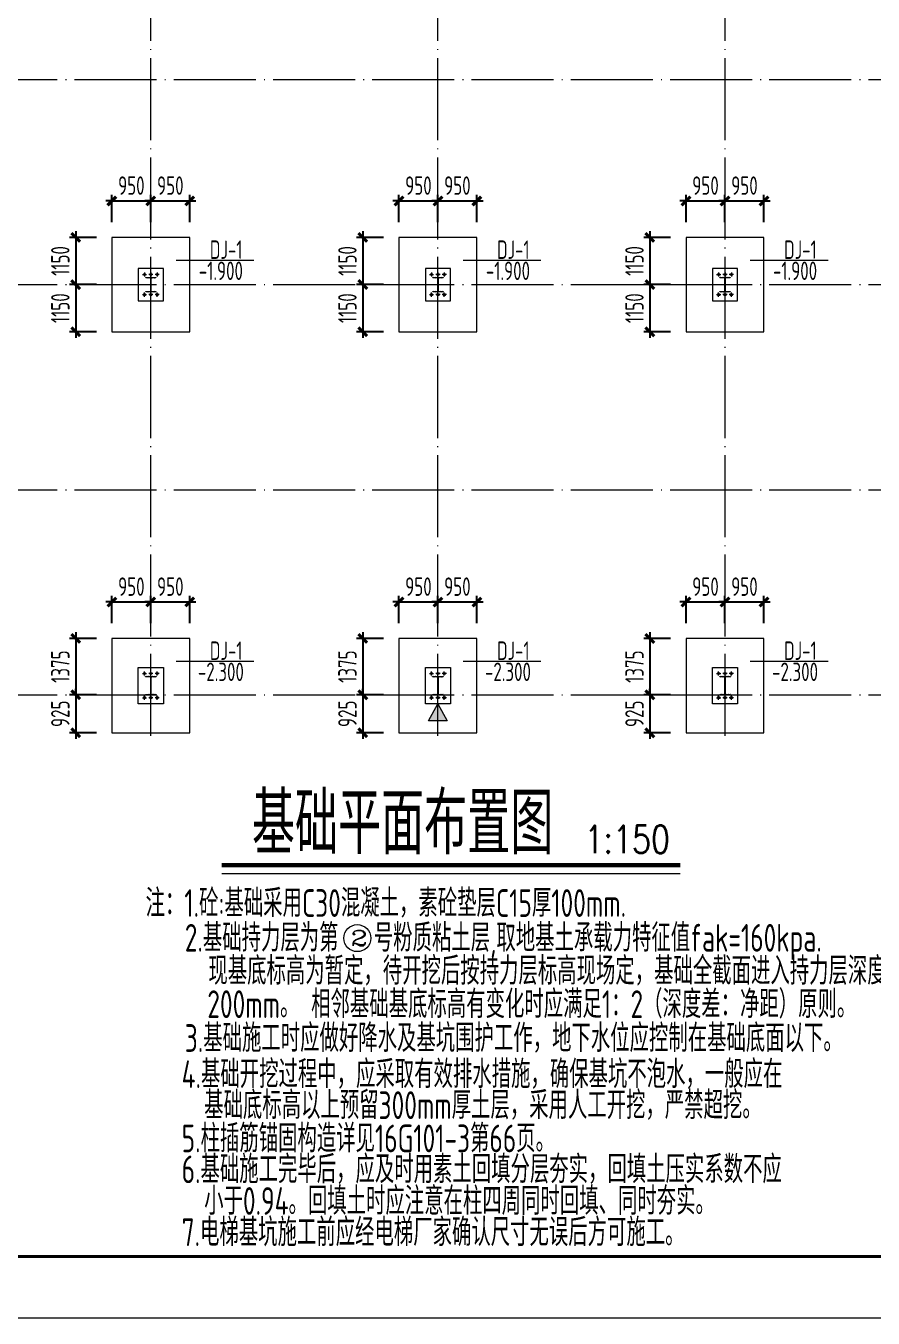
# Model space of a CAD drawing. Header units: millimetres. Extents: x 19781 to 898973, y -947928 to -267362.
# Drawn here: x 75694 to 96355, y -384690 to -353190 of the extents above; entities that cross this region are included whole.
import ezdxf
from ezdxf.enums import TextEntityAlignment as Align

# ---------------------------------------------------------------- set-up
doc = ezdxf.new("R2010")
doc.units = ezdxf.units.MM
doc.header["$LTSCALE"] = 100
doc.linetypes.add('CENTERX2', pattern=[101.599999, 63.5, -12.7, 12.7, -12.7])
doc.linetypes.add('DOTE', pattern=[2.42, 2, -0.2, 0.02, -0.2])
doc.layers.get('0').update_dxf_attribs({"lineweight": 18})
for name, color, linetype, lineweight in [('10', 7, 'Continuous', 18), ('1000', 2, 'Continuous', 18), ('11000', 4, 'Continuous', 18), ('52', 2, 'Continuous', 18), ('5图框', 7, 'Continuous', 18), ('AXIS_TEXT', 7, 'Continuous', 18), ('BORDER', 7, 'Continuous', 18), ('DIM', 3, 'Continuous', 18), ('DIM_SYMB', 3, 'Continuous', 18), ('DOTE', 1, 'DOTE', 18), ('JC', 7, 'Continuous', 18), ('PUB_TEXT', 7, 'Continuous', 18), ('TC', 151, 'Continuous', 18), ('数字', 3, 'Continuous', 20), ('轴线', 1, 'CENTERX2', 13), ('钢柱', 4, 'Continuous', 20)]:
    doc.layers.add(name, color=color, linetype=linetype, lineweight=lineweight)
doc.styles.add('COMPLEX', font='complex.shx', dxfattribs={"bigfont": 'gbcbig.shx'})
doc.styles.add('hztxt', font='txt.shx', dxfattribs={"width": 0.7, "bigfont": 'hztxt.shx'})
doc.styles.add('TSSD_REIN', font='tssdeng.shx', dxfattribs={"width": 0.7, "bigfont": 'hztxt.shx'})
doc.dimstyles.new('TSSD_100_100', dxfattribs={"dimtxt": 300, "dimasz": 100, "dimexe": 100, "dimexo": 250, "dimgap": 100, "dimtad": 1, "dimdec": 0, "dimzin": 0, "dimdsep": 46, "dimtxsty": 'TSSD_REIN', "dimblk": 'ARCHTICK', "dimcen": 0, "dimdle": 100, "dimclrt": 7, "dimadec": 0, "dimazin": 0, "dimtfac": 1, "dimtdec": 0, "dimtix": 1, "dimtmove": 2, "dimatfit": 3, "dimfxl": 1, "dimtolj": 1, "dimtzin": 0, "dimarcsym": 0})
pattern_1 = [(315, (0, 0), (7.0710678, 7.0710678), []), (315, (0, -2.5), (7.0710678, 7.0710678), [])]

# ---------------------------------------------------------------- blocks, each defined once
blk = doc.blocks.new('_ArchTick_0')
at = {"color": 0, "linetype": 'ByBlock'}
blk.add_lwpolyline([(-0.71, -0.71, 0.5, 0.5, 0), (0.71, 0.71, 0.5, 0.5, 0)], format="xyseb", dxfattribs=at)
blk = doc.blocks.new('*X1511')
at = {"layer": 'DIM', "color": 0, "lineweight": -2, "ltscale": 100, "transparency": 16777216}
for p, q in [((77417, -368122), (76760, -368122)), ((76910, -367972), (76910, -369647)), ((77417, -369497), (76760, -369497))]:
    blk.add_line(p, q, dxfattribs=at)
at = {"layer": 'DIM', "color": 0, "lineweight": -2, "ltscale": 100, "transparency": 16777216, "xscale": 150, "yscale": 150, "zscale": 150}
for p, rotation in [((76910, -368122), 90), ((76910, -369497), 270)]:
    blk.add_blockref('_ArchTick_0', p, dxfattribs=dict(at, rotation=rotation))
at = {"layer": 'DIM', "color": 7, "ltscale": 100, "transparency": 16777216, "insert": (76535, -368809), "char_height": 450, "width": 3195, "attachment_point": 5, "rotation": 90, "style": 'TSSD_REIN'}
blk.add_mtext('1375', dxfattribs=at)
blk = doc.blocks.new('_ARCHTICK')
at = {"color": 0, "linetype": 'ByBlock', "const_width": 0.5}
blk.add_lwpolyline([(-0.5, -0.5), (0.5, 0.5)], dxfattribs=at)
blk = doc.blocks.new('*X1512')
at = {"layer": 'DIM', "color": 0, "lineweight": -2, "ltscale": 100, "transparency": 16777216}
for p, q in [((77792, -367234), (77642, -367234)), ((77792, -367747), (77792, -367084)), ((77792, -367234), (78742, -367234)), ((78742, -367747), (78742, -367084)), ((78742, -367234), (78892, -367234))]:
    blk.add_line(p, q, dxfattribs=at)
at = {"layer": 'DIM', "color": 0, "lineweight": -2, "ltscale": 100, "transparency": 16777216, "xscale": 150, "yscale": 150, "zscale": 150}
blk.add_blockref('_ArchTick_0', (77792, -367234), dxfattribs=at)
at = {"layer": 'DIM', "color": 0, "lineweight": -2, "ltscale": 100, "transparency": 16777216, "xscale": 150, "yscale": 150, "zscale": 150, "rotation": 180}
blk.add_blockref('_ArchTick_0', (78742, -367234), dxfattribs=at)
at = {"layer": 'DIM', "color": 7, "ltscale": 100, "transparency": 16777216, "insert": (78267, -366859), "char_height": 450, "width": 2430, "attachment_point": 5, "style": 'TSSD_REIN'}
blk.add_mtext('950', dxfattribs=at)
blk = doc.blocks.new('*X1517')
at = {"layer": 'DIM', "color": 0, "lineweight": -2, "ltscale": 100, "transparency": 16777216}
for p, q in [((76910, -369497), (76910, -369347)), ((77417, -369497), (76760, -369497)), ((76910, -369497), (76910, -370422)), ((77417, -370422), (76760, -370422)), ((76910, -370422), (76910, -370572))]:
    blk.add_line(p, q, dxfattribs=at)
at = {"layer": 'DIM', "color": 0, "lineweight": -2, "ltscale": 100, "transparency": 16777216, "xscale": 150, "yscale": 150, "zscale": 150}
for p, rotation in [((76910, -369497), 270), ((76910, -370422), 90)]:
    blk.add_blockref('_ArchTick_0', p, dxfattribs=dict(at, rotation=rotation))
at = {"layer": 'DIM', "color": 7, "ltscale": 100, "transparency": 16777216, "insert": (76535, -369959), "char_height": 450, "width": 2430, "attachment_point": 5, "rotation": 90, "style": 'TSSD_REIN'}
blk.add_mtext('925', dxfattribs=at)
blk = doc.blocks.new('*X1518')
at = {"layer": 'DIM', "color": 0, "lineweight": -2, "ltscale": 100, "transparency": 16777216}
for p, q in [((78742, -367234), (78592, -367234)), ((78742, -367747), (78742, -367084)), ((78742, -367234), (79692, -367234)), ((79692, -367747), (79692, -367084)), ((79692, -367234), (79842, -367234))]:
    blk.add_line(p, q, dxfattribs=at)
at = {"layer": 'DIM', "color": 0, "lineweight": -2, "ltscale": 100, "transparency": 16777216, "xscale": 150, "yscale": 150, "zscale": 150}
blk.add_blockref('_ArchTick_0', (78742, -367234), dxfattribs=at)
at = {"layer": 'DIM', "color": 0, "lineweight": -2, "ltscale": 100, "transparency": 16777216, "xscale": 150, "yscale": 150, "zscale": 150, "rotation": 180}
blk.add_blockref('_ArchTick_0', (79692, -367234), dxfattribs=at)
at = {"layer": 'DIM', "color": 7, "ltscale": 100, "transparency": 16777216, "insert": (79217, -366859), "char_height": 450, "width": 2430, "attachment_point": 5, "style": 'TSSD_REIN'}
blk.add_mtext('950', dxfattribs=at)
blk = doc.blocks.new('*X1519')
at = {"layer": 'DIM', "color": 0, "lineweight": -2, "ltscale": 100, "transparency": 16777216}
for p, q in [((77792, -357459), (77642, -357459)), ((77792, -357972), (77792, -357309)), ((77792, -357459), (78742, -357459)), ((78742, -357972), (78742, -357309)), ((78742, -357459), (78892, -357459))]:
    blk.add_line(p, q, dxfattribs=at)
at = {"layer": 'DIM', "color": 0, "lineweight": -2, "ltscale": 100, "transparency": 16777216, "xscale": 150, "yscale": 150, "zscale": 150}
blk.add_blockref('_ArchTick_0', (77792, -357459), dxfattribs=at)
at = {"layer": 'DIM', "color": 0, "lineweight": -2, "ltscale": 100, "transparency": 16777216, "xscale": 150, "yscale": 150, "zscale": 150, "rotation": 180}
blk.add_blockref('_ArchTick_0', (78742, -357459), dxfattribs=at)
at = {"layer": 'DIM', "color": 7, "ltscale": 100, "transparency": 16777216, "insert": (78267, -357084), "char_height": 450, "width": 2430, "attachment_point": 5, "style": 'TSSD_REIN'}
blk.add_mtext('950', dxfattribs=at)
blk = doc.blocks.new('*X1520')
at = {"layer": 'DIM', "color": 0, "lineweight": -2, "ltscale": 100, "transparency": 16777216}
for p, q in [((76910, -359347), (76910, -360797)), ((77417, -359497), (76760, -359497)), ((77417, -360647), (76760, -360647))]:
    blk.add_line(p, q, dxfattribs=at)
at = {"layer": 'DIM', "color": 0, "lineweight": -2, "ltscale": 100, "transparency": 16777216, "xscale": 150, "yscale": 150, "zscale": 150}
for p, rotation in [((76910, -359497), 90), ((76910, -360647), 270)]:
    blk.add_blockref('_ArchTick_0', p, dxfattribs=dict(at, rotation=rotation))
at = {"layer": 'DIM', "color": 7, "ltscale": 100, "transparency": 16777216, "insert": (76535, -360072), "char_height": 450, "width": 3195, "attachment_point": 5, "rotation": 90, "style": 'TSSD_REIN'}
blk.add_mtext('1150', dxfattribs=at)
blk = doc.blocks.new('*X1521')
at = {"layer": 'DIM', "color": 0, "lineweight": -2, "ltscale": 100, "transparency": 16777216}
for p, q in [((78742, -357459), (78592, -357459)), ((78742, -357972), (78742, -357309)), ((78742, -357459), (79692, -357459)), ((79692, -357972), (79692, -357309)), ((79692, -357459), (79842, -357459))]:
    blk.add_line(p, q, dxfattribs=at)
at = {"layer": 'DIM', "color": 0, "lineweight": -2, "ltscale": 100, "transparency": 16777216, "xscale": 150, "yscale": 150, "zscale": 150}
blk.add_blockref('_ArchTick_0', (78742, -357459), dxfattribs=at)
at = {"layer": 'DIM', "color": 0, "lineweight": -2, "ltscale": 100, "transparency": 16777216, "xscale": 150, "yscale": 150, "zscale": 150, "rotation": 180}
blk.add_blockref('_ArchTick_0', (79692, -357459), dxfattribs=at)
at = {"layer": 'DIM', "color": 7, "ltscale": 100, "transparency": 16777216, "insert": (79217, -357084), "char_height": 450, "width": 2430, "attachment_point": 5, "style": 'TSSD_REIN'}
blk.add_mtext('950', dxfattribs=at)
blk = doc.blocks.new('*X1522')
at = {"layer": 'DIM', "color": 0, "lineweight": -2, "ltscale": 100, "transparency": 16777216}
for p, q in [((77417, -358347), (76760, -358347)), ((76910, -358197), (76910, -359647)), ((77417, -359497), (76760, -359497))]:
    blk.add_line(p, q, dxfattribs=at)
at = {"layer": 'DIM', "color": 0, "lineweight": -2, "ltscale": 100, "transparency": 16777216, "xscale": 150, "yscale": 150, "zscale": 150}
for p, rotation in [((76910, -358347), 90), ((76910, -359497), 270)]:
    blk.add_blockref('_ArchTick_0', p, dxfattribs=dict(at, rotation=rotation))
at = {"layer": 'DIM', "color": 7, "ltscale": 100, "transparency": 16777216, "insert": (76535, -358922), "char_height": 450, "width": 3195, "attachment_point": 5, "rotation": 90, "style": 'TSSD_REIN'}
blk.add_mtext('1150', dxfattribs=at)
blk = doc.blocks.new('*X1531')
at = {"layer": 'DIM', "color": 0, "lineweight": -2, "ltscale": 100, "transparency": 16777216}
for p, q in [((84417, -368122), (83760, -368122)), ((83910, -367972), (83910, -369647)), ((84417, -369497), (83760, -369497))]:
    blk.add_line(p, q, dxfattribs=at)
at = {"layer": 'DIM', "color": 0, "lineweight": -2, "ltscale": 100, "transparency": 16777216, "xscale": 150, "yscale": 150, "zscale": 150}
for p, rotation in [((83910, -368122), 90), ((83910, -369497), 270)]:
    blk.add_blockref('_ArchTick_0', p, dxfattribs=dict(at, rotation=rotation))
at = {"layer": 'DIM', "color": 7, "ltscale": 100, "transparency": 16777216, "insert": (83535, -368809), "char_height": 450, "width": 3195, "attachment_point": 5, "rotation": 90, "style": 'TSSD_REIN'}
blk.add_mtext('1375', dxfattribs=at)
blk = doc.blocks.new('*X1532')
at = {"layer": 'DIM', "color": 0, "lineweight": -2, "ltscale": 100, "transparency": 16777216}
for p, q in [((84792, -367234), (84642, -367234)), ((84792, -367747), (84792, -367084)), ((84792, -367234), (85742, -367234)), ((85742, -367747), (85742, -367084)), ((85742, -367234), (85892, -367234))]:
    blk.add_line(p, q, dxfattribs=at)
at = {"layer": 'DIM', "color": 0, "lineweight": -2, "ltscale": 100, "transparency": 16777216, "xscale": 150, "yscale": 150, "zscale": 150}
blk.add_blockref('_ArchTick_0', (84792, -367234), dxfattribs=at)
at = {"layer": 'DIM', "color": 0, "lineweight": -2, "ltscale": 100, "transparency": 16777216, "xscale": 150, "yscale": 150, "zscale": 150, "rotation": 180}
blk.add_blockref('_ArchTick_0', (85742, -367234), dxfattribs=at)
at = {"layer": 'DIM', "color": 7, "ltscale": 100, "transparency": 16777216, "insert": (85267, -366859), "char_height": 450, "width": 2430, "attachment_point": 5, "style": 'TSSD_REIN'}
blk.add_mtext('950', dxfattribs=at)
blk = doc.blocks.new('*X1537')
at = {"layer": 'DIM', "color": 0, "lineweight": -2, "ltscale": 100, "transparency": 16777216}
for p, q in [((83910, -369497), (83910, -369347)), ((84417, -369497), (83760, -369497)), ((83910, -369497), (83910, -370422)), ((84417, -370422), (83760, -370422)), ((83910, -370422), (83910, -370572))]:
    blk.add_line(p, q, dxfattribs=at)
at = {"layer": 'DIM', "color": 0, "lineweight": -2, "ltscale": 100, "transparency": 16777216, "xscale": 150, "yscale": 150, "zscale": 150}
for p, rotation in [((83910, -369497), 270), ((83910, -370422), 90)]:
    blk.add_blockref('_ArchTick_0', p, dxfattribs=dict(at, rotation=rotation))
at = {"layer": 'DIM', "color": 7, "ltscale": 100, "transparency": 16777216, "insert": (83535, -369959), "char_height": 450, "width": 2430, "attachment_point": 5, "rotation": 90, "style": 'TSSD_REIN'}
blk.add_mtext('925', dxfattribs=at)
blk = doc.blocks.new('*X1538')
at = {"layer": 'DIM', "color": 0, "lineweight": -2, "ltscale": 100, "transparency": 16777216}
for p, q in [((85742, -367234), (85592, -367234)), ((85742, -367747), (85742, -367084)), ((85742, -367234), (86692, -367234)), ((86692, -367747), (86692, -367084)), ((86692, -367234), (86842, -367234))]:
    blk.add_line(p, q, dxfattribs=at)
at = {"layer": 'DIM', "color": 0, "lineweight": -2, "ltscale": 100, "transparency": 16777216, "xscale": 150, "yscale": 150, "zscale": 150}
blk.add_blockref('_ArchTick_0', (85742, -367234), dxfattribs=at)
at = {"layer": 'DIM', "color": 0, "lineweight": -2, "ltscale": 100, "transparency": 16777216, "xscale": 150, "yscale": 150, "zscale": 150, "rotation": 180}
blk.add_blockref('_ArchTick_0', (86692, -367234), dxfattribs=at)
at = {"layer": 'DIM', "color": 7, "ltscale": 100, "transparency": 16777216, "insert": (86217, -366859), "char_height": 450, "width": 2430, "attachment_point": 5, "style": 'TSSD_REIN'}
blk.add_mtext('950', dxfattribs=at)
blk = doc.blocks.new('*X1539')
at = {"layer": 'DIM', "color": 0, "lineweight": -2, "ltscale": 100, "transparency": 16777216}
for p, q in [((84792, -357459), (84642, -357459)), ((84792, -357972), (84792, -357309)), ((84792, -357459), (85742, -357459)), ((85742, -357972), (85742, -357309)), ((85742, -357459), (85892, -357459))]:
    blk.add_line(p, q, dxfattribs=at)
at = {"layer": 'DIM', "color": 0, "lineweight": -2, "ltscale": 100, "transparency": 16777216, "xscale": 150, "yscale": 150, "zscale": 150}
blk.add_blockref('_ArchTick_0', (84792, -357459), dxfattribs=at)
at = {"layer": 'DIM', "color": 0, "lineweight": -2, "ltscale": 100, "transparency": 16777216, "xscale": 150, "yscale": 150, "zscale": 150, "rotation": 180}
blk.add_blockref('_ArchTick_0', (85742, -357459), dxfattribs=at)
at = {"layer": 'DIM', "color": 7, "ltscale": 100, "transparency": 16777216, "insert": (85267, -357084), "char_height": 450, "width": 2430, "attachment_point": 5, "style": 'TSSD_REIN'}
blk.add_mtext('950', dxfattribs=at)
blk = doc.blocks.new('*X1540')
at = {"layer": 'DIM', "color": 0, "lineweight": -2, "ltscale": 100, "transparency": 16777216}
for p, q in [((83910, -359347), (83910, -360797)), ((84417, -359497), (83760, -359497)), ((84417, -360647), (83760, -360647))]:
    blk.add_line(p, q, dxfattribs=at)
at = {"layer": 'DIM', "color": 0, "lineweight": -2, "ltscale": 100, "transparency": 16777216, "xscale": 150, "yscale": 150, "zscale": 150}
for p, rotation in [((83910, -359497), 90), ((83910, -360647), 270)]:
    blk.add_blockref('_ArchTick_0', p, dxfattribs=dict(at, rotation=rotation))
at = {"layer": 'DIM', "color": 7, "ltscale": 100, "transparency": 16777216, "insert": (83535, -360072), "char_height": 450, "width": 3195, "attachment_point": 5, "rotation": 90, "style": 'TSSD_REIN'}
blk.add_mtext('1150', dxfattribs=at)
blk = doc.blocks.new('*X1541')
at = {"layer": 'DIM', "color": 0, "lineweight": -2, "ltscale": 100, "transparency": 16777216}
for p, q in [((85742, -357459), (85592, -357459)), ((85742, -357972), (85742, -357309)), ((85742, -357459), (86692, -357459)), ((86692, -357972), (86692, -357309)), ((86692, -357459), (86842, -357459))]:
    blk.add_line(p, q, dxfattribs=at)
at = {"layer": 'DIM', "color": 0, "lineweight": -2, "ltscale": 100, "transparency": 16777216, "xscale": 150, "yscale": 150, "zscale": 150}
blk.add_blockref('_ArchTick_0', (85742, -357459), dxfattribs=at)
at = {"layer": 'DIM', "color": 0, "lineweight": -2, "ltscale": 100, "transparency": 16777216, "xscale": 150, "yscale": 150, "zscale": 150, "rotation": 180}
blk.add_blockref('_ArchTick_0', (86692, -357459), dxfattribs=at)
at = {"layer": 'DIM', "color": 7, "ltscale": 100, "transparency": 16777216, "insert": (86217, -357084), "char_height": 450, "width": 2430, "attachment_point": 5, "style": 'TSSD_REIN'}
blk.add_mtext('950', dxfattribs=at)
blk = doc.blocks.new('*X1542')
at = {"layer": 'DIM', "color": 0, "lineweight": -2, "ltscale": 100, "transparency": 16777216}
for p, q in [((84417, -358347), (83760, -358347)), ((83910, -358197), (83910, -359647)), ((84417, -359497), (83760, -359497))]:
    blk.add_line(p, q, dxfattribs=at)
at = {"layer": 'DIM', "color": 0, "lineweight": -2, "ltscale": 100, "transparency": 16777216, "xscale": 150, "yscale": 150, "zscale": 150}
for p, rotation in [((83910, -358347), 90), ((83910, -359497), 270)]:
    blk.add_blockref('_ArchTick_0', p, dxfattribs=dict(at, rotation=rotation))
at = {"layer": 'DIM', "color": 7, "ltscale": 100, "transparency": 16777216, "insert": (83535, -358922), "char_height": 450, "width": 3195, "attachment_point": 5, "rotation": 90, "style": 'TSSD_REIN'}
blk.add_mtext('1150', dxfattribs=at)
blk = doc.blocks.new('*X1551')
at = {"layer": 'DIM', "color": 0, "lineweight": -2, "ltscale": 100, "transparency": 16777216}
for p, q in [((91417, -368122), (90760, -368122)), ((90910, -367972), (90910, -369647)), ((91417, -369497), (90760, -369497))]:
    blk.add_line(p, q, dxfattribs=at)
at = {"layer": 'DIM', "color": 0, "lineweight": -2, "ltscale": 100, "transparency": 16777216, "xscale": 150, "yscale": 150, "zscale": 150}
for p, rotation in [((90910, -368122), 90), ((90910, -369497), 270)]:
    blk.add_blockref('_ArchTick_0', p, dxfattribs=dict(at, rotation=rotation))
at = {"layer": 'DIM', "color": 7, "ltscale": 100, "transparency": 16777216, "insert": (90535, -368809), "char_height": 450, "width": 3195, "attachment_point": 5, "rotation": 90, "style": 'TSSD_REIN'}
blk.add_mtext('1375', dxfattribs=at)
blk = doc.blocks.new('*X1552')
at = {"layer": 'DIM', "color": 0, "lineweight": -2, "ltscale": 100, "transparency": 16777216}
for p, q in [((91792, -367234), (91642, -367234)), ((91792, -367747), (91792, -367084)), ((91792, -367234), (92742, -367234)), ((92742, -367747), (92742, -367084)), ((92742, -367234), (92892, -367234))]:
    blk.add_line(p, q, dxfattribs=at)
at = {"layer": 'DIM', "color": 0, "lineweight": -2, "ltscale": 100, "transparency": 16777216, "xscale": 150, "yscale": 150, "zscale": 150}
blk.add_blockref('_ArchTick_0', (91792, -367234), dxfattribs=at)
at = {"layer": 'DIM', "color": 0, "lineweight": -2, "ltscale": 100, "transparency": 16777216, "xscale": 150, "yscale": 150, "zscale": 150, "rotation": 180}
blk.add_blockref('_ArchTick_0', (92742, -367234), dxfattribs=at)
at = {"layer": 'DIM', "color": 7, "ltscale": 100, "transparency": 16777216, "insert": (92267, -366859), "char_height": 450, "width": 2430, "attachment_point": 5, "style": 'TSSD_REIN'}
blk.add_mtext('950', dxfattribs=at)
blk = doc.blocks.new('*X1557')
at = {"layer": 'DIM', "color": 0, "lineweight": -2, "ltscale": 100, "transparency": 16777216}
for p, q in [((90910, -369497), (90910, -369347)), ((91417, -369497), (90760, -369497)), ((90910, -369497), (90910, -370422)), ((91417, -370422), (90760, -370422)), ((90910, -370422), (90910, -370572))]:
    blk.add_line(p, q, dxfattribs=at)
at = {"layer": 'DIM', "color": 0, "lineweight": -2, "ltscale": 100, "transparency": 16777216, "xscale": 150, "yscale": 150, "zscale": 150}
for p, rotation in [((90910, -369497), 270), ((90910, -370422), 90)]:
    blk.add_blockref('_ArchTick_0', p, dxfattribs=dict(at, rotation=rotation))
at = {"layer": 'DIM', "color": 7, "ltscale": 100, "transparency": 16777216, "insert": (90535, -369959), "char_height": 450, "width": 2430, "attachment_point": 5, "rotation": 90, "style": 'TSSD_REIN'}
blk.add_mtext('925', dxfattribs=at)
blk = doc.blocks.new('*X1558')
at = {"layer": 'DIM', "color": 0, "lineweight": -2, "ltscale": 100, "transparency": 16777216}
for p, q in [((92742, -367234), (92592, -367234)), ((92742, -367747), (92742, -367084)), ((92742, -367234), (93692, -367234)), ((93692, -367747), (93692, -367084)), ((93692, -367234), (93842, -367234))]:
    blk.add_line(p, q, dxfattribs=at)
at = {"layer": 'DIM', "color": 0, "lineweight": -2, "ltscale": 100, "transparency": 16777216, "xscale": 150, "yscale": 150, "zscale": 150}
blk.add_blockref('_ArchTick_0', (92742, -367234), dxfattribs=at)
at = {"layer": 'DIM', "color": 0, "lineweight": -2, "ltscale": 100, "transparency": 16777216, "xscale": 150, "yscale": 150, "zscale": 150, "rotation": 180}
blk.add_blockref('_ArchTick_0', (93692, -367234), dxfattribs=at)
at = {"layer": 'DIM', "color": 7, "ltscale": 100, "transparency": 16777216, "insert": (93217, -366859), "char_height": 450, "width": 2430, "attachment_point": 5, "style": 'TSSD_REIN'}
blk.add_mtext('950', dxfattribs=at)
blk = doc.blocks.new('*X1559')
at = {"layer": 'DIM', "color": 0, "lineweight": -2, "ltscale": 100, "transparency": 16777216}
for p, q in [((91792, -357459), (91642, -357459)), ((91792, -357972), (91792, -357309)), ((91792, -357459), (92742, -357459)), ((92742, -357972), (92742, -357309)), ((92742, -357459), (92892, -357459))]:
    blk.add_line(p, q, dxfattribs=at)
at = {"layer": 'DIM', "color": 0, "lineweight": -2, "ltscale": 100, "transparency": 16777216, "xscale": 150, "yscale": 150, "zscale": 150}
blk.add_blockref('_ArchTick_0', (91792, -357459), dxfattribs=at)
at = {"layer": 'DIM', "color": 0, "lineweight": -2, "ltscale": 100, "transparency": 16777216, "xscale": 150, "yscale": 150, "zscale": 150, "rotation": 180}
blk.add_blockref('_ArchTick_0', (92742, -357459), dxfattribs=at)
at = {"layer": 'DIM', "color": 7, "ltscale": 100, "transparency": 16777216, "insert": (92267, -357084), "char_height": 450, "width": 2430, "attachment_point": 5, "style": 'TSSD_REIN'}
blk.add_mtext('950', dxfattribs=at)
blk = doc.blocks.new('*X1560')
at = {"layer": 'DIM', "color": 0, "lineweight": -2, "ltscale": 100, "transparency": 16777216}
for p, q in [((90910, -359347), (90910, -360797)), ((91417, -359497), (90760, -359497)), ((91417, -360647), (90760, -360647))]:
    blk.add_line(p, q, dxfattribs=at)
at = {"layer": 'DIM', "color": 0, "lineweight": -2, "ltscale": 100, "transparency": 16777216, "xscale": 150, "yscale": 150, "zscale": 150}
for p, rotation in [((90910, -359497), 90), ((90910, -360647), 270)]:
    blk.add_blockref('_ArchTick_0', p, dxfattribs=dict(at, rotation=rotation))
at = {"layer": 'DIM', "color": 7, "ltscale": 100, "transparency": 16777216, "insert": (90535, -360072), "char_height": 450, "width": 3195, "attachment_point": 5, "rotation": 90, "style": 'TSSD_REIN'}
blk.add_mtext('1150', dxfattribs=at)
blk = doc.blocks.new('*X1561')
at = {"layer": 'DIM', "color": 0, "lineweight": -2, "ltscale": 100, "transparency": 16777216}
for p, q in [((92742, -357459), (92592, -357459)), ((92742, -357972), (92742, -357309)), ((92742, -357459), (93692, -357459)), ((93692, -357972), (93692, -357309)), ((93692, -357459), (93842, -357459))]:
    blk.add_line(p, q, dxfattribs=at)
at = {"layer": 'DIM', "color": 0, "lineweight": -2, "ltscale": 100, "transparency": 16777216, "xscale": 150, "yscale": 150, "zscale": 150}
blk.add_blockref('_ArchTick_0', (92742, -357459), dxfattribs=at)
at = {"layer": 'DIM', "color": 0, "lineweight": -2, "ltscale": 100, "transparency": 16777216, "xscale": 150, "yscale": 150, "zscale": 150, "rotation": 180}
blk.add_blockref('_ArchTick_0', (93692, -357459), dxfattribs=at)
at = {"layer": 'DIM', "color": 7, "ltscale": 100, "transparency": 16777216, "insert": (93217, -357084), "char_height": 450, "width": 2430, "attachment_point": 5, "style": 'TSSD_REIN'}
blk.add_mtext('950', dxfattribs=at)
blk = doc.blocks.new('*X1562')
at = {"layer": 'DIM', "color": 0, "lineweight": -2, "ltscale": 100, "transparency": 16777216}
for p, q in [((91417, -358347), (90760, -358347)), ((90910, -358197), (90910, -359647)), ((91417, -359497), (90760, -359497))]:
    blk.add_line(p, q, dxfattribs=at)
at = {"layer": 'DIM', "color": 0, "lineweight": -2, "ltscale": 100, "transparency": 16777216, "xscale": 150, "yscale": 150, "zscale": 150}
for p, rotation in [((90910, -358347), 90), ((90910, -359497), 270)]:
    blk.add_blockref('_ArchTick_0', p, dxfattribs=dict(at, rotation=rotation))
at = {"layer": 'DIM', "color": 7, "ltscale": 100, "transparency": 16777216, "insert": (90535, -358922), "char_height": 450, "width": 3195, "attachment_point": 5, "rotation": 90, "style": 'TSSD_REIN'}
blk.add_mtext('1150', dxfattribs=at)
blk = doc.blocks.new('_AXISO')
blk.add_circle((0, 0), 0.5)
at = {"layer": 'AXIS_TEXT', "style": 'COMPLEX', "width": 1.04167}
blk.add_attdef('A', (-0.25, -0.28), '', height=0.56, dxfattribs=at)

msp = doc.modelspace()

# ---------------------------------------------------------------- hatches: boundary and pattern name
h = msp.add_hatch(color=256)
edge = h.paths.add_edge_path(flags=0)
edge.add_arc((78587.21, -359252), 26, 0, 360)
h = msp.add_hatch(color=256)
edge = h.paths.add_edge_path(flags=0)
edge.add_arc((78742.21, -359252), 26, 0, 360)
h = msp.add_hatch(color=256)
edge = h.paths.add_edge_path(flags=0)
edge.add_arc((78897.21, -359252), 26, 0, 360)
h = msp.add_hatch(color=256)
edge = h.paths.add_edge_path(flags=0)
edge.add_arc((85587.21, -359252), 26, 0, 360)
h = msp.add_hatch(color=256)
edge = h.paths.add_edge_path(flags=0)
edge.add_arc((85742.21, -359252), 26, 0, 360)
h = msp.add_hatch(color=256)
edge = h.paths.add_edge_path(flags=0)
edge.add_arc((85897.21, -359252), 26, 0, 360)
h = msp.add_hatch(color=256)
edge = h.paths.add_edge_path(flags=0)
edge.add_arc((92587.21, -359252), 26, 0, 360)
h = msp.add_hatch(color=256)
edge = h.paths.add_edge_path(flags=0)
edge.add_arc((92742.21, -359252), 26, 0, 360)
h = msp.add_hatch(color=256)
edge = h.paths.add_edge_path(flags=0)
edge.add_arc((92897.21, -359252), 26, 0, 360)
h = msp.add_hatch(color=256)
edge = h.paths.add_edge_path(flags=0)
edge.add_arc((78587.21, -359742), 26, 0, 360)
h = msp.add_hatch(color=256)
edge = h.paths.add_edge_path(flags=0)
edge.add_arc((78742.21, -359742), 26, 0, 360)
h = msp.add_hatch(color=256)
edge = h.paths.add_edge_path(flags=0)
edge.add_arc((78897.21, -359742), 26, 0, 360)
h = msp.add_hatch(color=256)
edge = h.paths.add_edge_path(flags=0)
edge.add_arc((85587.21, -359742), 26, 0, 360)
h = msp.add_hatch(color=256)
edge = h.paths.add_edge_path(flags=0)
edge.add_arc((85742.21, -359742), 26, 0, 360)
h = msp.add_hatch(color=256)
edge = h.paths.add_edge_path(flags=0)
edge.add_arc((85897.21, -359742), 26, 0, 360)
h = msp.add_hatch(color=256)
edge = h.paths.add_edge_path(flags=0)
edge.add_arc((92587.21, -359742), 26, 0, 360)
h = msp.add_hatch(color=256)
edge = h.paths.add_edge_path(flags=0)
edge.add_arc((92742.21, -359742), 26, 0, 360)
h = msp.add_hatch(color=256)
edge = h.paths.add_edge_path(flags=0)
edge.add_arc((92897.21, -359742), 26, 0, 360)
h = msp.add_hatch(color=256)
edge = h.paths.add_edge_path(flags=0)
edge.add_arc((78587.21, -368977), 26, 0, 360)
h = msp.add_hatch(color=256)
edge = h.paths.add_edge_path(flags=0)
edge.add_arc((78742.21, -368977), 26, 0, 360)
h = msp.add_hatch(color=256)
edge = h.paths.add_edge_path(flags=0)
edge.add_arc((78897.21, -368977), 26, 0, 360)
h = msp.add_hatch(color=256)
edge = h.paths.add_edge_path(flags=0)
edge.add_arc((85587.21, -368977), 26, 0, 360)
h = msp.add_hatch(color=256)
edge = h.paths.add_edge_path(flags=0)
edge.add_arc((85742.21, -368977), 26, 0, 360)
h = msp.add_hatch(color=256)
edge = h.paths.add_edge_path(flags=0)
edge.add_arc((85897.21, -368977), 26, 0, 360)
h = msp.add_hatch(color=256)
edge = h.paths.add_edge_path(flags=0)
edge.add_arc((92587.21, -368977), 26, 0, 360)
h = msp.add_hatch(color=256)
edge = h.paths.add_edge_path(flags=0)
edge.add_arc((92742.21, -368977), 26, 0, 360)
h = msp.add_hatch(color=256)
edge = h.paths.add_edge_path(flags=0)
edge.add_arc((92897.21, -368977), 26, 0, 360)
h = msp.add_hatch(color=256)
edge = h.paths.add_edge_path(flags=0)
edge.add_arc((78587.21, -369567), 26, 0, 360)
h = msp.add_hatch(color=256)
edge = h.paths.add_edge_path(flags=0)
edge.add_arc((78742.21, -369567), 26, 0, 360)
h = msp.add_hatch(color=256)
edge = h.paths.add_edge_path(flags=0)
edge.add_arc((78897.21, -369567), 26, 0, 360)
h = msp.add_hatch(color=256)
edge = h.paths.add_edge_path(flags=0)
edge.add_arc((85587.21, -369567), 26, 0, 360)
h = msp.add_hatch(color=256)
edge = h.paths.add_edge_path(flags=0)
edge.add_arc((85742.21, -369567), 26, 0, 360)
h = msp.add_hatch(color=256)
edge = h.paths.add_edge_path(flags=0)
edge.add_arc((85897.21, -369567), 26, 0, 360)
h = msp.add_hatch(color=256)
edge = h.paths.add_edge_path(flags=0)
edge.add_arc((92587.21, -369567), 26, 0, 360)
h = msp.add_hatch(color=256)
edge = h.paths.add_edge_path(flags=0)
edge.add_arc((92742.21, -369567), 26, 0, 360)
h = msp.add_hatch(color=256)
edge = h.paths.add_edge_path(flags=0)
edge.add_arc((92897.21, -369567), 26, 0, 360)
at = {"layer": '10', "ltscale": 100}
h = msp.add_hatch(dxfattribs=at)
h.set_pattern_fill('金属', color=256, style=0, pattern_type=0)
h.set_pattern_definition(pattern_1)
h.paths.add_polyline_path([(78746.21, -359662), (78867.21, -359662), (78867.21, -359672), (78617.21, -359672), (78617.21, -359662), (78738.21, -359662), (78738.21, -359332), (78617.21, -359332), (78617.21, -359322), (78867.21, -359322), (78867.21, -359332), (78746.21, -359332)], flags=0)
h = msp.add_hatch(dxfattribs=at)
h.set_pattern_fill('金属', color=256, style=0, pattern_type=0)
h.set_pattern_definition(pattern_1)
h.paths.add_polyline_path([(85746.21, -359662), (85867.21, -359662), (85867.21, -359672), (85617.21, -359672), (85617.21, -359662), (85738.21, -359662), (85738.21, -359332), (85617.21, -359332), (85617.21, -359322), (85867.21, -359322), (85867.21, -359332), (85746.21, -359332)], flags=0)
h = msp.add_hatch(dxfattribs=at)
h.set_pattern_fill('金属', color=256, style=0, pattern_type=0)
h.set_pattern_definition(pattern_1)
h.paths.add_polyline_path([(92746.21, -359662), (92867.21, -359662), (92867.21, -359672), (92617.21, -359672), (92617.21, -359662), (92738.21, -359662), (92738.21, -359332), (92617.21, -359332), (92617.21, -359322), (92867.21, -359322), (92867.21, -359332), (92746.21, -359332)], flags=0)
h = msp.add_hatch(dxfattribs=at)
h.set_pattern_fill('金属', color=256, style=0, pattern_type=0)
h.set_pattern_definition(pattern_1)
h.paths.add_polyline_path([(78746.21, -369485), (78872.21, -369485), (78872.21, -369497), (78612.21, -369497), (78612.21, -369485), (78738.21, -369485), (78738.21, -369059), (78612.21, -369059), (78612.21, -369047), (78872.21, -369047), (78872.21, -369059), (78746.21, -369059)], flags=0)
h = msp.add_hatch(dxfattribs=at)
h.set_pattern_fill('金属', color=256, style=0, pattern_type=0)
h.set_pattern_definition(pattern_1)
h.paths.add_polyline_path([(85746.21, -369485), (85872.21, -369485), (85872.21, -369497), (85612.21, -369497), (85612.21, -369485), (85738.21, -369485), (85738.21, -369059), (85612.21, -369059), (85612.21, -369047), (85872.21, -369047), (85872.21, -369059), (85746.21, -369059)], flags=0)
h = msp.add_hatch(dxfattribs=at)
h.set_pattern_fill('金属', color=256, style=0, pattern_type=0)
h.set_pattern_definition(pattern_1)
h.paths.add_polyline_path([(92746.21, -369485), (92872.21, -369485), (92872.21, -369497), (92612.21, -369497), (92612.21, -369485), (92738.21, -369485), (92738.21, -369059), (92612.21, -369059), (92612.21, -369047), (92872.21, -369047), (92872.21, -369059), (92746.21, -369059)], flags=0)
at = {"layer": '52', "ltscale": 100}
msp.add_hatch(color=256, dxfattribs=at).paths.add_polyline_path([(85968.32, -370132.83), (85516.09, -370132.83), (85742.21, -369717)], flags=0)

# ---------------------------------------------------------------- linework, layer by layer
at = {"layer": '1000', "ltscale": 100}
for points in [[(78437.21, -359102), (78437.21, -359892), (79047.21, -359892), (79047.21, -359102)], [(85437.21, -359102), (85437.21, -359892), (86047.21, -359892), (86047.21, -359102)], [(92437.21, -359102), (92437.21, -359892), (93047.21, -359892), (93047.21, -359102)], [(79047.21, -369717), (78437.21, -369717), (78437.21, -368827), (79047.21, -368827)], [(86047.21, -369717), (85437.21, -369717), (85437.21, -368827), (86047.21, -368827)], [(93047.21, -369717), (92437.21, -369717), (92437.21, -368827), (93047.21, -368827)]]:
    msp.add_lwpolyline(points, close=True, dxfattribs=at)
at = {"layer": '11000'}
for centre in [(78587.21, -359252), (78742.21, -359252), (78897.21, -359252), (85587.21, -359252), (85742.21, -359252), (85897.21, -359252), (92587.21, -359252), (92742.21, -359252), (92897.21, -359252), (78587.21, -359742), (78742.21, -359742), (78897.21, -359742), (85587.21, -359742), (85742.21, -359742), (85897.21, -359742), (92587.21, -359742), (92742.21, -359742), (92897.21, -359742), (78587.21, -368977), (78742.21, -368977), (78897.21, -368977), (85587.21, -368977), (85742.21, -368977), (85897.21, -368977), (92587.21, -368977), (92742.21, -368977), (92897.21, -368977), (78587.21, -369567), (78742.21, -369567), (78897.21, -369567), (85587.21, -369567), (85742.21, -369567), (85897.21, -369567), (92587.21, -369567), (92742.21, -369567), (92897.21, -369567)]:
    msp.add_circle(centre, 26, dxfattribs=at)
at = {"layer": '52', "ltscale": 100}
msp.add_lwpolyline([(85968.32, -370132.83), (85516.09, -370132.83), (85742.21, -369717)], close=True, dxfattribs=at)
at = {"layer": 'BORDER'}
msp.add_lwpolyline([(19977, -384690.47), (19977, -321690.47), (153627, -321690.47), (153627, -384690.47)], close=True, dxfattribs=at)
msp.add_lwpolyline([(23727, -383190.47, 75, 75, 0), (23727, -323190.47, 75, 75, 0), (152127, -323190.47, 75, 75, 0), (152127, -383190.47, 75, 75, 0)], format="xyseb", close=True, dxfattribs=at)
at = {"layer": 'DIM_SYMB'}
msp.add_lwpolyline([(80472.2, -373646.01, 105, 105, 0), (91651.18, -373646.01, 105, 105, 0)], format="xyseb", dxfattribs=at)
msp.add_lwpolyline([(80472.2, -373856.01), (91651.18, -373856.01)], dxfattribs=at)
at = {"layer": 'DOTE', "linetype": 'DOTE', "ltscale": 10}
for p, q in [((78742.21, -370497), (78742.21, -328497)), ((85742.21, -370497), (85742.21, -328497)), ((92742.21, -370497), (92742.21, -328497)), ((35742.21, -354497), (135742.21, -354497)), ((35742.21, -359497), (135742.21, -359497)), ((35742.21, -364497), (135742.21, -364497)), ((35742.21, -369497), (135742.21, -369497))]:
    msp.add_line(p, q, dxfattribs=at)
at = {"layer": 'JC', "ltscale": 100}
for points in [[(79692.21, -358347), (77792.21, -358347), (77792.21, -360647), (79692.21, -360647)], [(86692.21, -358347), (84792.21, -358347), (84792.21, -360647), (86692.21, -360647)], [(93692.21, -358347), (91792.21, -358347), (91792.21, -360647), (93692.21, -360647)], [(79692.21, -368122), (77792.21, -368122), (77792.21, -370422), (79692.21, -370422)], [(86692.21, -368122), (84792.21, -368122), (84792.21, -370422), (86692.21, -370422)], [(93692.21, -368122), (91792.21, -368122), (91792.21, -370422), (93692.21, -370422)]]:
    msp.add_lwpolyline(points, close=True, dxfattribs=at)
at = {"layer": '数字', "ltscale": 100}
for p, q in [((79359.21, -358903), (81254.21, -358903)), ((86359.21, -358903), (88254.21, -358903)), ((93359.21, -358903), (95254.21, -358903)), ((79359.21, -368678), (81254.21, -368678)), ((86359.21, -368678), (88254.21, -368678)), ((93359.21, -368678), (95254.21, -368678))]:
    msp.add_line(p, q, dxfattribs=at)
at = {"layer": '轴线'}
for p, q in [((78536.21, -359252), (78638.21, -359252)), ((78587.21, -359201), (78587.21, -359303)), ((78793.21, -359252), (78691.21, -359252)), ((78742.21, -359201), (78742.21, -359303)), ((78948.21, -359252), (78846.21, -359252)), ((78897.21, -359201), (78897.21, -359303)), ((85536.21, -359252), (85638.21, -359252)), ((85587.21, -359201), (85587.21, -359303)), ((85793.21, -359252), (85691.21, -359252)), ((85742.21, -359201), (85742.21, -359303)), ((85948.21, -359252), (85846.21, -359252)), ((85897.21, -359201), (85897.21, -359303)), ((92536.21, -359252), (92638.21, -359252)), ((92587.21, -359201), (92587.21, -359303)), ((92793.21, -359252), (92691.21, -359252)), ((92742.21, -359201), (92742.21, -359303)), ((92948.21, -359252), (92846.21, -359252)), ((92897.21, -359201), (92897.21, -359303)), ((78587.21, -359793), (78587.21, -359691)), ((78742.21, -359793), (78742.21, -359691)), ((78897.21, -359793), (78897.21, -359691)), ((85587.21, -359793), (85587.21, -359691)), ((85742.21, -359793), (85742.21, -359691)), ((85897.21, -359793), (85897.21, -359691)), ((92587.21, -359793), (92587.21, -359691)), ((92742.21, -359793), (92742.21, -359691)), ((92897.21, -359793), (92897.21, -359691)), ((78536.21, -359742), (78638.21, -359742)), ((78793.21, -359742), (78691.21, -359742)), ((78948.21, -359742), (78846.21, -359742)), ((85536.21, -359742), (85638.21, -359742)), ((85793.21, -359742), (85691.21, -359742)), ((85948.21, -359742), (85846.21, -359742)), ((92536.21, -359742), (92638.21, -359742)), ((92793.21, -359742), (92691.21, -359742)), ((92948.21, -359742), (92846.21, -359742)), ((78536.21, -368977), (78638.21, -368977)), ((78587.21, -369028), (78587.21, -368926)), ((78793.21, -368977), (78691.21, -368977)), ((78742.21, -369028), (78742.21, -368926)), ((78948.21, -368977), (78846.21, -368977)), ((78897.21, -369028), (78897.21, -368926)), ((85536.21, -368977), (85638.21, -368977)), ((85587.21, -369028), (85587.21, -368926)), ((85793.21, -368977), (85691.21, -368977)), ((85742.21, -369028), (85742.21, -368926)), ((85948.21, -368977), (85846.21, -368977)), ((85897.21, -369028), (85897.21, -368926)), ((92536.21, -368977), (92638.21, -368977)), ((92587.21, -369028), (92587.21, -368926)), ((92793.21, -368977), (92691.21, -368977)), ((92742.21, -369028), (92742.21, -368926)), ((92948.21, -368977), (92846.21, -368977)), ((92897.21, -369028), (92897.21, -368926)), ((78536.21, -369567), (78638.21, -369567)), ((78587.21, -369618), (78587.21, -369516)), ((78793.21, -369567), (78691.21, -369567)), ((78742.21, -369618), (78742.21, -369516)), ((78948.21, -369567), (78846.21, -369567)), ((78897.21, -369618), (78897.21, -369516)), ((85536.21, -369567), (85638.21, -369567)), ((85587.21, -369618), (85587.21, -369516)), ((85793.21, -369567), (85691.21, -369567)), ((85742.21, -369618), (85742.21, -369516)), ((85948.21, -369567), (85846.21, -369567)), ((85897.21, -369618), (85897.21, -369516)), ((92536.21, -369567), (92638.21, -369567)), ((92587.21, -369618), (92587.21, -369516)), ((92793.21, -369567), (92691.21, -369567)), ((92742.21, -369618), (92742.21, -369516)), ((92948.21, -369567), (92846.21, -369567)), ((92897.21, -369618), (92897.21, -369516))]:
    msp.add_line(p, q, dxfattribs=at)
at = {"layer": '钢柱', "ltscale": 100}
for points in [[(78746.21, -359662), (78867.21, -359662), (78867.21, -359672), (78617.21, -359672), (78617.21, -359662), (78738.21, -359662), (78738.21, -359332), (78617.21, -359332), (78617.21, -359322), (78867.21, -359322), (78867.21, -359332), (78746.21, -359332)], [(85746.21, -359662), (85867.21, -359662), (85867.21, -359672), (85617.21, -359672), (85617.21, -359662), (85738.21, -359662), (85738.21, -359332), (85617.21, -359332), (85617.21, -359322), (85867.21, -359322), (85867.21, -359332), (85746.21, -359332)], [(92746.21, -359662), (92867.21, -359662), (92867.21, -359672), (92617.21, -359672), (92617.21, -359662), (92738.21, -359662), (92738.21, -359332), (92617.21, -359332), (92617.21, -359322), (92867.21, -359322), (92867.21, -359332), (92746.21, -359332)], [(78746.21, -369485), (78872.21, -369485), (78872.21, -369497), (78612.21, -369497), (78612.21, -369485), (78738.21, -369485), (78738.21, -369059), (78612.21, -369059), (78612.21, -369047), (78872.21, -369047), (78872.21, -369059), (78746.21, -369059)], [(85746.21, -369485), (85872.21, -369485), (85872.21, -369497), (85612.21, -369497), (85612.21, -369485), (85738.21, -369485), (85738.21, -369059), (85612.21, -369059), (85612.21, -369047), (85872.21, -369047), (85872.21, -369059), (85746.21, -369059)], [(92746.21, -369485), (92872.21, -369485), (92872.21, -369497), (92612.21, -369497), (92612.21, -369485), (92738.21, -369485), (92738.21, -369059), (92612.21, -369059), (92612.21, -369047), (92872.21, -369047), (92872.21, -369059), (92746.21, -369059)]]:
    msp.add_lwpolyline(points, close=True, dxfattribs=at)

# ---------------------------------------------------------------- block references
at = {"layer": 'PUB_TEXT'}
ref = msp.add_blockref('_AXISO', (83775.88, -375427.43), dxfattribs=dict(at, xscale=658.6148571423255, yscale=658.6148571423255, zscale=658.6148571423255))
ref.add_attrib('A', '2', (83611.23, -375611.84), dxfattribs={"layer": 'AXIS_TEXT', "height": 368.82, "style": 'COMPLEX', "width": 1.33929})

# ---------------------------------------------------------------- texts
at = {"style": 'hztxt', "width": 0.8}
msp.add_text('1:150', height=675, dxfattribs=at).set_placement((89315.69, -373355.32))
at = {"layer": '5图框', "style": 'hztxt', "width": 0.7}
msp.add_text('基础平面布置图', height=1500, dxfattribs=at).set_placement((81206.4, -373382.55))
at = {"layer": 'TC', "color": 7, "style": 'TSSD_REIN', "width": 0.7}
for s, p in [('注：1.砼:基础采用C30混凝土，素砼垫层C15厚100mm.', (78614.15, -374910.2)), ('现基底标高为暂定，待开挖后按持力层标高现场定，基础全截面进入持力层深度不小于', (80145.69, -376563.11)), ('3.基础施工时应做好降水及基坑围护工作，地下水位应控制在基础底面以下。', (79570.18, -378201.7)), ('4.基础开挖过程中，应采取有效排水措施，确保基坑不泡水，一般应在', (79493.71, -379081.27)), ('基础底标高以上预留300mm厚土层，采用人工开挖，严禁超挖。', (80042.79, -379837.38)), ('5.柱插筋锚固构造详见16G101-3第66页。', (79493.71, -380646.8)), ('6.基础施工完毕后，应及时用素土回填分层夯实，回填土压实系数不应', (79493.71, -381400.22)), ('小于0.94。回填土时应注意在柱四周同时回填、同时夯实。', (80042.79, -382172)), ('7.电梯基坑施工前应经电梯厂家确认尺寸无误后方可施工。', (79493.71, -382934.22))]:
    msp.add_text(s, height=675.0337, dxfattribs=at).set_placement(p)
at = {"layer": 'TC', "color": 7, "char_height": 675.0337, "attachment_point": 7, "style": 'TSSD_REIN'}
for s, insert, width in [('2.基础持力层为第   号粉质粘土层,取地基土承载力特征值fak=160kpa.', (79570.18, -375960.64), 22806.0149), ('200mm。 相邻基础基底标高有变化时应满足1：2（深度差：净距）原则。', (80119.26, -377388.15), 23303.7224)]:
    msp.add_mtext(s, dxfattribs=dict(at, insert=insert, width=width))
at = {"layer": '数字', "ltscale": 100, "style": 'TSSD_REIN', "width": 0.7}
for s, p in [('DJ-1', (80579.14, -358646.29)), ('DJ-1', (87579.14, -358646.29)), ('DJ-1', (94579.14, -358646.29)), ('-1.900', (80450.14, -359161.29)), ('-1.900', (87450.14, -359161.29)), ('-1.900', (94450.14, -359161.29)), ('DJ-1', (80579.14, -368421.29)), ('DJ-1', (87579.14, -368421.29)), ('DJ-1', (94579.14, -368421.29)), ('-2.300', (80450.14, -368936.29)), ('-2.300', (87450.14, -368936.29)), ('-2.300', (94450.14, -368936.29))]:
    msp.add_text(s, height=450, dxfattribs=at).set_placement(p, align=Align.MIDDLE_CENTER)

# ---------------------------------------------------------------- dimensions: what is measured, and where the dimension line sits
at = {"layer": 'DIM', "ltscale": 100}
for base, p1, p2, angle, picture, middle in [((78742.21, -357458.91), (77792.21, -358347), (78742.21, -358347), 0, '*X1519', (78267.21, -357083.91)), ((85742.21, -357458.91), (84792.21, -358347), (85742.21, -358347), 0, '*X1539', (85267.21, -357083.91)), ((92742.21, -357458.91), (91792.21, -358347), (92742.21, -358347), 0, '*X1559', (92267.21, -357083.91)), ((76910.2, -359497), (77792.21, -358347), (77792.21, -359497), 270, '*X1522', (76535.2, -358922)), ((83910.2, -359497), (84792.21, -358347), (84792.21, -359497), 270, '*X1542', (83535.2, -358922)), ((90910.2, -359497), (91792.21, -358347), (91792.21, -359497), 270, '*X1562', (90535.2, -358922)), ((76910.2, -360647), (77792.21, -359497), (77792.21, -360647), 270, '*X1520', (76535.2, -360072)), ((83910.2, -360647), (84792.21, -359497), (84792.21, -360647), 270, '*X1540', (83535.2, -360072)), ((90910.2, -360647), (91792.21, -359497), (91792.21, -360647), 270, '*X1560', (90535.2, -360072)), ((78742.21, -367233.91), (77792.21, -368122), (78742.21, -368122), 0, '*X1512', (78267.21, -366858.91)), ((85742.21, -367233.91), (84792.21, -368122), (85742.21, -368122), 0, '*X1532', (85267.21, -366858.91)), ((92742.21, -367233.91), (91792.21, -368122), (92742.21, -368122), 0, '*X1552', (92267.21, -366858.91)), ((76910.2, -369497), (77792.21, -368122), (77792.21, -369497), 270, '*X1511', (76535.2, -368809.5)), ((83910.2, -369497), (84792.21, -368122), (84792.21, -369497), 270, '*X1531', (83535.2, -368809.5)), ((90910.2, -369497), (91792.21, -368122), (91792.21, -369497), 270, '*X1551', (90535.2, -368809.5)), ((76910.2, -370422), (77792.21, -369497), (77792.21, -370422), 270, '*X1517', (76535.2, -369959.5)), ((83910.2, -370422), (84792.21, -369497), (84792.21, -370422), 270, '*X1537', (83535.2, -369959.5)), ((90910.2, -370422), (91792.21, -369497), (91792.21, -370422), 270, '*X1557', (90535.2, -369959.5))]:
    dim = msp.add_linear_dim(base=base, p1=p1, p2=p2, angle=angle, dimstyle='TSSD_100_100', override={"dimscale": 1.5, "dimsah": 1, "dimtzin": 0}, dxfattribs=at)
    dim.commit()
    dim.dimension.update_dxf_attribs({"geometry": picture, "text_midpoint": middle})
for base, p1, p2, picture, middle in [((79692.21, -357458.91), (78742.21, -358347), (79692.21, -358347), '*X1521', (79217.21, -357083.91)), ((86692.21, -357458.91), (85742.21, -358347), (86692.21, -358347), '*X1541', (86217.21, -357083.91)), ((93692.21, -357458.91), (92742.21, -358347), (93692.21, -358347), '*X1561', (93217.21, -357083.91)), ((79692.21, -367233.91), (78742.21, -368122), (79692.21, -368122), '*X1518', (79217.21, -366858.91)), ((86692.21, -367233.91), (85742.21, -368122), (86692.21, -368122), '*X1538', (86217.21, -366858.91)), ((93692.21, -367233.91), (92742.21, -368122), (93692.21, -368122), '*X1558', (93217.21, -366858.91))]:
    dim = msp.add_linear_dim(base=base, p1=p1, p2=p2, dimstyle='TSSD_100_100', override={"dimscale": 1.5, "dimsah": 1, "dimtzin": 0}, dxfattribs=at)
    dim.commit()
    dim.dimension.update_dxf_attribs({"geometry": picture, "text_midpoint": middle})

doc.saveas('drawing.dxf')
